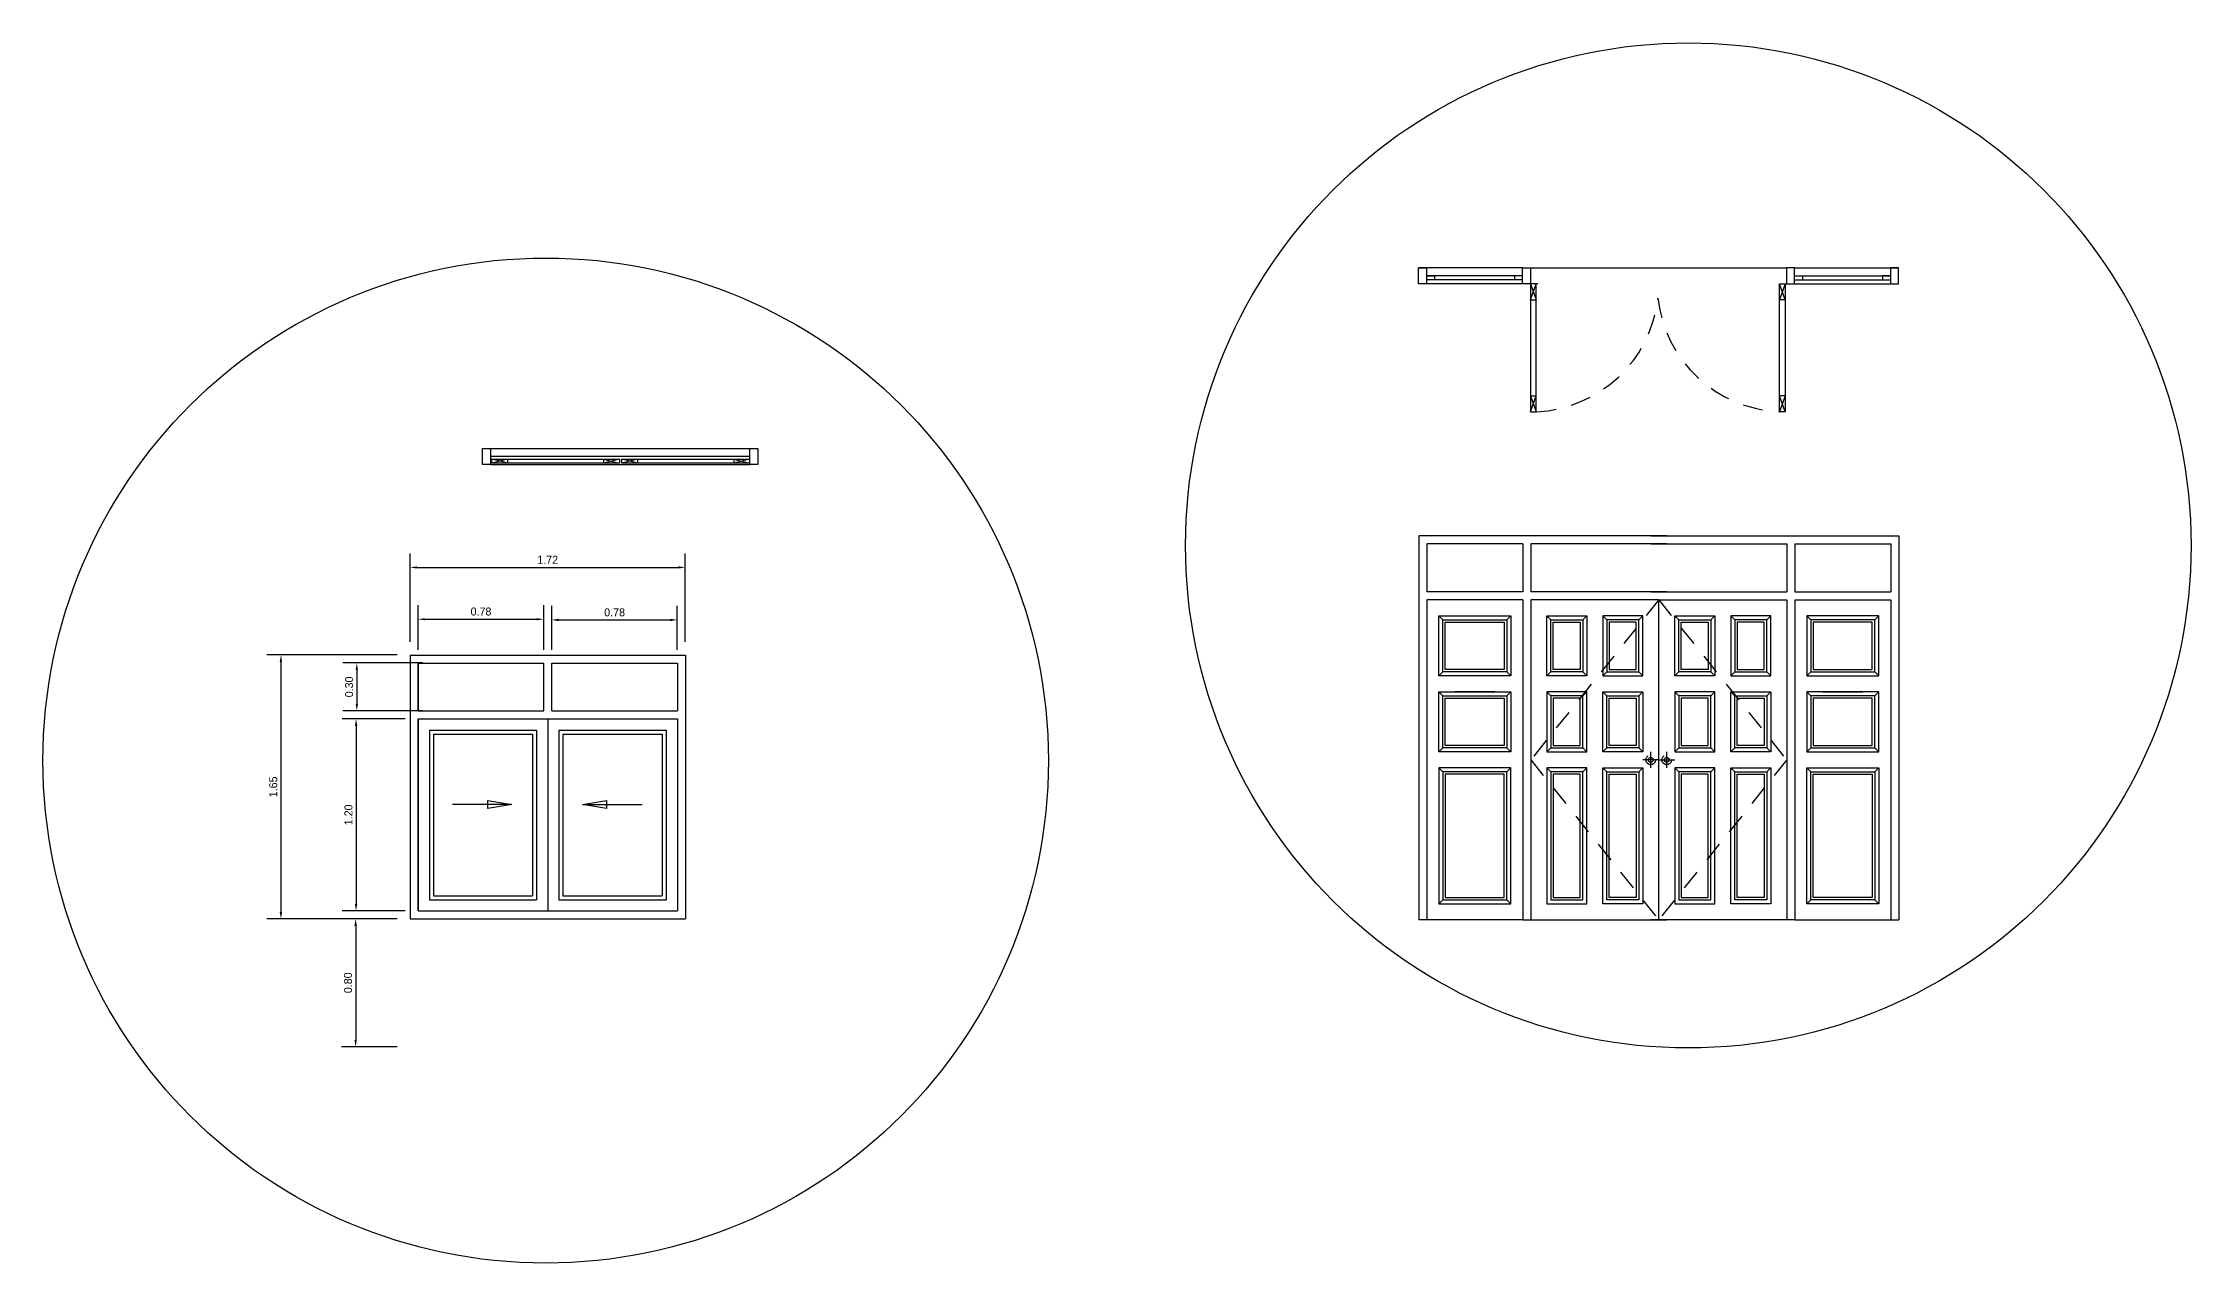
# Model space of a CAD drawing. Extents: x -287 to -119, y -973 to -362.
# Drawn here: x -255.24 to -241.82, y -485.28 to -477.65 of the extents above; entities that cross this region are included whole.
import ezdxf

# ---------------------------------------------------------------- set-up
doc = ezdxf.new("R2010")
doc.units = 0
doc.header["$MEASUREMENT"] = 0
doc.linetypes.add('HIDDEN2', pattern=[0.1875, 0.125, -0.0625])
doc.layers.get('0').update_dxf_attribs({"linetype": 'CONTINUOUS'})
doc.layers.get('Defpoints').update_dxf_attribs({"linetype": 'CONTINUOUS'})
for name, color, linetype in [('D-W', 4, 'CONTINUOUS'), ('Dim', 12, 'CONTINUOUS'), ('tree', 8, 'CONTINUOUS'), ('WAL', 7, 'CONTINUOUS')]:
    doc.layers.add(name, color=color, linetype=linetype)
doc.styles.add('ROMANS', font='thai-a.shx')
doc.dimstyles.new('DIM2-100', dxfattribs={"dimtxt": 0.2, "dimasz": 0.15, "dimexe": 0.2, "dimexo": 0.2, "dimgap": 0.09, "dimtad": 1, "dimzin": 0, "dimdsep": 46, "dimtxsty": 'ROMANS', "dimblk1": 'DOT', "dimsah": 1, "dimcen": 0.09, "dimclrd": 8, "dimclre": 8, "dimclrt": 6, "dimadec": 0, "dimazin": 0, "dimtfac": 1, "dimtofl": 0, "dimtmove": 1, "dimatfit": 3, "dimldrblk": 'DOT', "dimfxl": 1, "dimtolj": 1, "dimtzin": 0, "dimarcsym": 0})
doc.dimstyles.new('DIM3-25', dxfattribs={"dimscale": 0.25, "dimtxt": 0.2, "dimasz": 0.175, "dimexe": 0.35, "dimexo": 0.325, "dimgap": 0.09, "dimtad": 1, "dimtoh": 1, "dimzin": 0, "dimdsep": 46, "dimtxsty": 'ROMANS', "dimcen": 2.5, "dimclrd": 8, "dimclre": 8, "dimclrt": 6, "dimadec": 0, "dimazin": 0, "dimtfac": 1, "dimtofl": 0, "dimtmove": 0, "dimatfit": 3, "dimfxl": 1, "dimtolj": 1, "dimtzin": 0, "dimarcsym": 0})

# ---------------------------------------------------------------- blocks, each defined once
blk = doc.blocks.new('154')
at = {"layer": 'tree', "color": 8}
for p, q in [((-328.435, -551.197), (-328.435, -551.172)), ((-328.335, -551.172), (-328.435, -551.197)), ((-328.335, -551.197), (-328.435, -551.172)), ((-328.435, -551.172), (-327.636, -551.172)), ((-327.636, -551.197), (-328.435, -551.197)), ((-328.335, -551.197), (-328.335, -551.172)), ((-327.736, -551.172), (-327.636, -551.197)), ((-327.636, -551.172), (-327.736, -551.197)), ((-327.736, -551.172), (-327.736, -551.197)), ((-327.636, -551.172), (-327.636, -551.197)), ((-327.522, -551.172), (-327.622, -551.197)), ((-327.522, -551.197), (-327.622, -551.172)), ((-327.622, -551.197), (-327.622, -551.172)), ((-327.622, -551.172), (-326.822, -551.172)), ((-326.822, -551.197), (-327.622, -551.197)), ((-327.522, -551.197), (-327.522, -551.172)), ((-326.922, -551.172), (-326.822, -551.197)), ((-326.822, -551.172), (-326.922, -551.197)), ((-326.922, -551.172), (-326.922, -551.197))]:
    blk.add_line(p, q, dxfattribs=at)
for points in [[(-328.492, -551.105), (-328.442, -551.105), (-328.442, -551.205), (-328.492, -551.205)], [(-326.822, -551.105), (-326.772, -551.105), (-326.772, -551.205), (-326.822, -551.205)]]:
    blk.add_lwpolyline(points, close=True, dxfattribs=at)
at = {"layer": 'WAL'}
for p, q in [((-328.492, -551.105), (-326.772, -551.105)), ((-326.822, -551.155), (-328.442, -551.155)), ((-328.442, -551.205), (-326.822, -551.205)), ((-328.332, -551.105), (-327.132, -551.105)), ((-327.636, -551.172), (-327.636, -551.197)), ((-327.622, -551.197), (-327.622, -551.172))]:
    blk.add_line(p, q, dxfattribs=at)
blk = doc.blocks.new('_DOT')
at = {"color": 0, "linetype": 'ByBlock'}
blk.add_line((-0.5, 0), (-1, 0), dxfattribs=at)
at = {"color": 0, "linetype": 'ByBlock', "const_width": 0.5}
blk.add_lwpolyline([(-0.25, 0, 1), (0.25, 0, 1)], format="xyb", close=True, dxfattribs=at)
blk = doc.blocks.new('*D68')
at = {"layer": 'Defpoints', "color": 0, "transparency": 16777216}
for p in [(-252.95, -481.473), (-253.757, -483.123), (-252.95, -483.123)]:
    blk.add_point(p, dxfattribs=at)
at = {"layer": 'Dim', "color": 8, "lineweight": -2, "transparency": 16777216}
for p, q in [((-253.031, -481.473), (-253.845, -481.473)), ((-253.757, -481.517), (-253.757, -483.08)), ((-253.031, -483.123), (-253.845, -483.123))]:
    blk.add_line(p, q, dxfattribs=at)
at = {"layer": 'Dim', "color": 8, "transparency": 16777216}
for points in [[(-253.765, -481.517), (-253.75, -481.517), (-253.757, -481.473)], [(-253.765, -483.08), (-253.75, -483.08), (-253.757, -483.123)]]:
    blk.add_solid(points, dxfattribs=at)
at = {"layer": 'Dim', "color": 6, "transparency": 16777216, "insert": (-253.805, -482.298), "char_height": 0.05, "attachment_point": 5, "rotation": 90, "style": 'ROMANS'}
blk.add_mtext('\\A1;1.65', dxfattribs=at)
blk = doc.blocks.new('*D69')
at = {"layer": 'Defpoints', "color": 0, "transparency": 16777216}
for p in [(-252.95, -483.123), (-253.29, -483.923), (-252.95, -483.923)]:
    blk.add_point(p, dxfattribs=at)
at = {"layer": 'Dim', "color": 8, "lineweight": -2, "transparency": 16777216}
for p, q in [((-253.031, -483.123), (-253.378, -483.123)), ((-253.29, -483.167), (-253.29, -483.88)), ((-253.031, -483.923), (-253.378, -483.923))]:
    blk.add_line(p, q, dxfattribs=at)
at = {"layer": 'Dim', "color": 8, "transparency": 16777216}
for points in [[(-253.298, -483.167), (-253.283, -483.167), (-253.29, -483.123)], [(-253.298, -483.88), (-253.283, -483.88), (-253.29, -483.923)]]:
    blk.add_solid(points, dxfattribs=at)
at = {"layer": 'Dim', "color": 6, "transparency": 16777216, "insert": (-253.338, -483.523), "char_height": 0.05, "attachment_point": 5, "rotation": 90, "style": 'ROMANS'}
blk.add_mtext('\\A1;0.80', dxfattribs=at)
blk = doc.blocks.new('*D70')
at = {"layer": 'Defpoints', "color": 0, "transparency": 16777216}
for p in [(-252.9, -481.873), (-253.288, -483.073), (-252.9, -483.073)]:
    blk.add_point(p, dxfattribs=at)
at = {"layer": 'Dim', "color": 8, "lineweight": -2, "transparency": 16777216}
for p, q in [((-252.981, -481.873), (-253.375, -481.873)), ((-253.288, -481.917), (-253.288, -483.03)), ((-252.981, -483.073), (-253.375, -483.073))]:
    blk.add_line(p, q, dxfattribs=at)
at = {"layer": 'Dim', "color": 8, "transparency": 16777216}
for points in [[(-253.295, -481.917), (-253.28, -481.917), (-253.288, -481.873)], [(-253.295, -483.03), (-253.28, -483.03), (-253.288, -483.073)]]:
    blk.add_solid(points, dxfattribs=at)
at = {"layer": 'Dim', "color": 6, "transparency": 16777216, "insert": (-253.335, -482.473), "char_height": 0.05, "attachment_point": 5, "rotation": 90, "style": 'ROMANS'}
blk.add_mtext('\\A1;1.20', dxfattribs=at)
blk = doc.blocks.new('*D71')
at = {"layer": 'Defpoints', "color": 0, "transparency": 16777216}
for p in [(-252.792, -481.523), (-253.283, -481.823), (-252.792, -481.823)]:
    blk.add_point(p, dxfattribs=at)
at = {"layer": 'Dim', "color": 8, "lineweight": -2, "transparency": 16777216}
for p, q in [((-252.873, -481.523), (-253.371, -481.523)), ((-253.283, -481.567), (-253.283, -481.78)), ((-252.873, -481.823), (-253.371, -481.823))]:
    blk.add_line(p, q, dxfattribs=at)
at = {"layer": 'Dim', "color": 8, "transparency": 16777216}
for points in [[(-253.29, -481.567), (-253.276, -481.567), (-253.283, -481.523)], [(-253.29, -481.78), (-253.276, -481.78), (-253.283, -481.823)]]:
    blk.add_solid(points, dxfattribs=at)
at = {"layer": 'Dim', "color": 6, "transparency": 16777216, "insert": (-253.331, -481.673), "char_height": 0.05, "attachment_point": 5, "rotation": 90, "style": 'ROMANS'}
blk.add_mtext('\\A1;0.30', dxfattribs=at)
blk = doc.blocks.new('*D72')
at = {"layer": 'Defpoints', "color": 0, "transparency": 16777216}
for p in [(-251.23, -480.926), (-252.95, -481.473), (-251.23, -481.473)]:
    blk.add_point(p, dxfattribs=at)
at = {"layer": 'Dim', "color": 8, "lineweight": -2, "transparency": 16777216}
for p, q in [((-252.95, -481.392), (-252.95, -480.838)), ((-251.23, -481.392), (-251.23, -480.838)), ((-252.906, -480.926), (-251.274, -480.926))]:
    blk.add_line(p, q, dxfattribs=at)
at = {"layer": 'Dim', "color": 8, "transparency": 16777216}
for points in [[(-252.906, -480.919), (-252.906, -480.933), (-252.95, -480.926)], [(-251.274, -480.919), (-251.274, -480.933), (-251.23, -480.926)]]:
    blk.add_solid(points, dxfattribs=at)
at = {"layer": 'Dim', "color": 6, "transparency": 16777216, "insert": (-252.09, -480.878), "char_height": 0.05, "attachment_point": 5, "style": 'ROMANS'}
blk.add_mtext('\\A1;1.72', dxfattribs=at)
blk = doc.blocks.new('*D73')
at = {"layer": 'Defpoints', "color": 0, "transparency": 16777216}
for p in [(-252.115, -481.25), (-252.9, -481.523), (-252.115, -481.523)]:
    blk.add_point(p, dxfattribs=at)
at = {"layer": 'Dim', "color": 8, "lineweight": -2, "transparency": 16777216}
for p, q in [((-252.9, -481.442), (-252.9, -481.162)), ((-252.856, -481.25), (-252.159, -481.25)), ((-252.115, -481.442), (-252.115, -481.162))]:
    blk.add_line(p, q, dxfattribs=at)
at = {"layer": 'Dim', "color": 8, "transparency": 16777216}
for points in [[(-252.856, -481.243), (-252.856, -481.257), (-252.9, -481.25)], [(-252.159, -481.243), (-252.159, -481.257), (-252.115, -481.25)]]:
    blk.add_solid(points, dxfattribs=at)
at = {"layer": 'Dim', "color": 6, "transparency": 16777216, "insert": (-252.507, -481.202), "char_height": 0.05, "attachment_point": 5, "style": 'ROMANS'}
blk.add_mtext('\\A1;0.78', dxfattribs=at)
blk = doc.blocks.new('*D74')
at = {"layer": 'Defpoints', "color": 0, "transparency": 16777216}
for p in [(-251.28, -481.254), (-252.065, -481.523), (-251.28, -481.523)]:
    blk.add_point(p, dxfattribs=at)
at = {"layer": 'Dim', "color": 8, "lineweight": -2, "transparency": 16777216}
for p, q in [((-252.065, -481.442), (-252.065, -481.167)), ((-252.021, -481.254), (-251.324, -481.254)), ((-251.28, -481.442), (-251.28, -481.167))]:
    blk.add_line(p, q, dxfattribs=at)
at = {"layer": 'Dim', "color": 8, "transparency": 16777216}
for points in [[(-252.021, -481.247), (-252.021, -481.262), (-252.065, -481.254)], [(-251.324, -481.247), (-251.324, -481.262), (-251.28, -481.254)]]:
    blk.add_solid(points, dxfattribs=at)
at = {"layer": 'Dim', "color": 6, "transparency": 16777216, "insert": (-251.672, -481.207), "char_height": 0.05, "attachment_point": 5, "style": 'ROMANS'}
blk.add_mtext('\\A1;0.78', dxfattribs=at)
blk = doc.blocks.new('A$C53F6317C')
at = {"layer": 'D-W', "color": 8}
for p, q in [((0.1, 0.035), (0, 0)), ((0, 0.035), (0.1, 0))]:
    blk.add_line(p, q, dxfattribs=at)
at = {"layer": 'D-W'}
blk.add_line((0.1, 0.035), (0.1, 0), dxfattribs=at)
blk = doc.blocks.new('125')
at = {"layer": 'D-W', "color": 8}
for p, q in [((42.421, -559.879), (41.821, -559.879)), ((42.421, -559.904), (41.821, -559.904)), ((44.121, -559.879), (44.721, -559.879)), ((44.121, -559.904), (44.721, -559.904))]:
    blk.add_line(p, q, dxfattribs=at)
at = {"layer": 'D-W'}
for points in [[(42.471, -559.929), (42.471, -560.729), (42.506, -560.729), (42.506, -559.929)], [(44.061, -559.929), (44.061, -560.729), (44.026, -560.729), (44.026, -559.929)]]:
    blk.add_lwpolyline(points, close=True, dxfattribs=at)
at = {"layer": 'D-W', "color": 8, "linetype": 'HIDDEN2'}
for centre, start, end in [((42.471, -559.929), 272.5623, 353.5585), ((44.062, -559.929), 186.4415, 267.4377)]:
    blk.add_arc(centre, 0.801, start, end, dxfattribs=at)
at = {"layer": 'WAL'}
for p, q in [((42.421, -559.829), (41.771, -559.829)), ((42.421, -559.929), (41.771, -559.929)), ((41.821, -559.879), (41.871, -559.879)), ((41.871, -559.879), (41.871, -559.904)), ((42.421, -559.879), (42.371, -559.879)), ((42.371, -559.879), (42.371, -559.904)), ((42.516, -559.929), (42.421, -559.929)), ((42.516, -559.929), (42.421, -559.929)), ((44.026, -559.929), (44.121, -559.929)), ((44.026, -559.929), (44.121, -559.929)), ((44.121, -559.829), (44.771, -559.829)), ((44.121, -559.879), (44.171, -559.879)), ((44.121, -559.929), (44.771, -559.929)), ((44.171, -559.879), (44.171, -559.904)), ((44.721, -559.879), (44.671, -559.879)), ((44.671, -559.879), (44.671, -559.904))]:
    blk.add_line(p, q, dxfattribs=at)
at = {"layer": 'WAL', "color": 4}
for points in [[(41.771, -559.829), (41.821, -559.829), (41.821, -559.929), (41.771, -559.929)], [(42.421, -559.829), (42.471, -559.829), (42.471, -559.929), (42.421, -559.929)], [(42.421, -559.829), (42.471, -559.829), (42.471, -559.929), (42.421, -559.929)], [(44.121, -559.829), (44.071, -559.829), (44.071, -559.929), (44.121, -559.929)], [(44.771, -559.829), (44.721, -559.829), (44.721, -559.929), (44.771, -559.929)]]:
    blk.add_lwpolyline(points, close=True, dxfattribs=at)
at = {"layer": 'D-W', "extrusion": (0, 0, -1), "zscale": -1, "rotation": 270}
blk.add_blockref('A$C53F6317C', (-42.506, -559.929), dxfattribs=at)
at = {"layer": 'D-W', "extrusion": (0, 0, -1), "xscale": -1, "zscale": -1, "rotation": 90}
blk.add_blockref('A$C53F6317C', (-44.026, -559.929), dxfattribs=at)
at = {"layer": 'D-W', "rotation": 90}
blk.add_blockref('A$C53F6317C', (42.506, -560.729), dxfattribs=at)
at = {"layer": 'D-W', "xscale": -1, "rotation": 270}
blk.add_blockref('A$C53F6317C', (44.026, -560.729), dxfattribs=at)
blk = doc.blocks.new('45641')
at = {"layer": 'WAL'}
for p, q in [((424.819, -763.987), (424.819, -765.637)), ((424.819, -763.987), (426.539, -763.987)), ((426.539, -763.987), (426.539, -765.637)), ((424.869, -764.037), (424.869, -764.337)), ((424.869, -764.337), (424.869, -764.037)), ((424.869, -764.037), (425.654, -764.037)), ((425.654, -764.337), (425.654, -764.037)), ((425.704, -764.337), (425.704, -764.037)), ((425.704, -764.037), (426.489, -764.037)), ((426.489, -764.037), (426.489, -764.337)), ((424.869, -764.337), (425.654, -764.337)), ((424.869, -764.387), (426.489, -764.387)), ((425.704, -764.337), (426.489, -764.337)), ((424.819, -765.637), (426.539, -765.637))]:
    blk.add_line(p, q, dxfattribs=at)
at = {"layer": 'WAL', "color": 8}
for p, q in [((424.869, -765.587), (424.869, -764.387)), ((424.869, -764.387), (424.869, -765.587)), ((425.679, -764.387), (425.679, -765.587)), ((426.489, -764.387), (426.489, -765.587)), ((424.939, -764.457), (424.939, -765.517)), ((424.939, -764.457), (425.609, -764.457)), ((424.964, -764.482), (425.584, -764.482)), ((424.964, -764.482), (424.964, -765.492)), ((425.584, -764.482), (425.584, -765.492)), ((425.609, -764.457), (425.609, -765.517)), ((425.749, -764.457), (425.749, -765.517)), ((425.749, -764.457), (426.419, -764.457)), ((425.774, -764.482), (425.774, -765.492)), ((425.774, -764.482), (426.394, -764.482)), ((426.394, -764.482), (426.394, -765.492)), ((426.419, -764.457), (426.419, -765.517)), ((424.869, -765.587), (426.489, -765.587)), ((424.939, -765.517), (425.609, -765.517)), ((424.964, -765.492), (425.584, -765.492)), ((425.749, -765.517), (426.419, -765.517)), ((425.774, -765.492), (426.394, -765.492))]:
    blk.add_line(p, q, dxfattribs=at)
for points in [[(425.455, -764.921), (425.083, -764.921)], [(425.896, -764.921), (426.268, -764.921)]]:
    blk.add_leader(points, dimstyle='DIM2-100', override={"dimldrblk": 'ClosedBlank'}, dxfattribs=at)

msp = doc.modelspace()

# ---------------------------------------------------------------- linework, layer by layer
at = {"layer": 'D-W'}
for p, q in [((-245.0967, -480.7292), (-245.9967, -480.7292)), ((-245.1967, -480.7292), (-244.2967, -480.7292)), ((-246.5967, -480.7792), (-246.5967, -481.0792)), ((-245.9467, -480.7792), (-245.9467, -481.0792)), ((-245.0967, -480.7792), (-245.9467, -480.7792)), ((-245.1967, -480.7792), (-244.3467, -480.7792)), ((-244.3467, -480.7792), (-244.3467, -481.0792)), ((-243.6967, -480.7792), (-243.6967, -481.0792)), ((-246.6467, -481.0792), (-246.6467, -483.1292)), ((-246.5967, -481.1292), (-246.5967, -483.1292)), ((-245.9967, -481.1292), (-245.9967, -483.1292)), ((-245.0967, -481.0792), (-245.9467, -481.0792)), ((-245.1467, -481.1292), (-245.9467, -481.1292)), ((-245.9467, -481.1292), (-245.9467, -483.1292)), ((-245.1967, -481.0792), (-244.3467, -481.0792)), ((-245.1467, -483.1292), (-245.1467, -481.1292)), ((-245.1467, -483.1292), (-245.1467, -481.1292)), ((-245.1467, -481.1292), (-244.3467, -481.1292)), ((-244.3467, -481.1292), (-244.3467, -483.1292)), ((-244.2967, -481.1292), (-244.2967, -483.1292)), ((-243.6967, -481.1292), (-243.6967, -483.1292)), ((-243.6467, -481.0792), (-243.6467, -483.1292)), ((-246.5217, -481.2292), (-246.0717, -481.2292)), ((-246.5217, -481.6042), (-246.5217, -481.2292)), ((-246.0717, -481.2292), (-246.0717, -481.6042)), ((-245.8467, -481.2292), (-245.5967, -481.2292)), ((-245.8467, -481.6042), (-245.8467, -481.2292)), ((-245.5967, -481.2292), (-245.5967, -481.6042)), ((-245.2467, -481.2292), (-245.4967, -481.2292)), ((-245.4967, -481.2292), (-245.4967, -481.6042)), ((-245.2467, -481.6042), (-245.2467, -481.2292)), ((-245.0467, -481.2292), (-244.7967, -481.2292)), ((-245.0467, -481.6042), (-245.0467, -481.2292)), ((-244.7967, -481.2292), (-244.7967, -481.6042)), ((-244.4467, -481.2292), (-244.6967, -481.2292)), ((-244.6967, -481.2292), (-244.6967, -481.6042)), ((-244.4467, -481.6042), (-244.4467, -481.2292)), ((-243.7717, -481.2292), (-244.2217, -481.2292)), ((-244.2217, -481.2292), (-244.2217, -481.6042)), ((-243.7717, -481.6042), (-243.7717, -481.2292)), ((-246.0717, -481.6042), (-246.5217, -481.6042)), ((-245.5967, -481.6042), (-245.8467, -481.6042)), ((-245.4967, -481.6042), (-245.2467, -481.6042)), ((-244.7967, -481.6042), (-245.0467, -481.6042)), ((-244.6967, -481.6042), (-244.4467, -481.6042)), ((-244.2217, -481.6042), (-243.7717, -481.6042)), ((-246.5217, -481.7042), (-246.0717, -481.7042)), ((-246.5217, -482.0792), (-246.5217, -481.7042)), ((-246.1717, -481.7042), (-246.4217, -481.7042)), ((-246.0717, -481.7042), (-246.0717, -482.0792)), ((-245.5967, -481.7042), (-245.8467, -481.7042)), ((-245.8467, -481.7042), (-245.8467, -482.0792)), ((-245.5967, -482.0792), (-245.5967, -481.7042)), ((-245.4967, -482.0792), (-245.4967, -481.7042)), ((-245.4967, -481.7042), (-245.2467, -481.7042)), ((-245.2467, -481.7042), (-245.2467, -482.0792)), ((-244.7967, -481.7042), (-245.0467, -481.7042)), ((-245.0467, -481.7042), (-245.0467, -482.0792)), ((-244.7967, -482.0792), (-244.7967, -481.7042)), ((-244.6967, -482.0792), (-244.6967, -481.7042)), ((-244.6967, -481.7042), (-244.4467, -481.7042)), ((-244.4467, -481.7042), (-244.4467, -482.0792)), ((-243.7717, -481.7042), (-244.2217, -481.7042)), ((-244.2217, -481.7042), (-244.2217, -482.0792)), ((-244.1217, -481.7042), (-243.8717, -481.7042)), ((-243.7717, -482.0792), (-243.7717, -481.7042)), ((-246.0717, -482.0792), (-246.5217, -482.0792)), ((-246.0717, -482.1792), (-246.5217, -482.1792)), ((-246.5217, -482.1792), (-246.5217, -483.0292)), ((-246.0717, -483.0292), (-246.0717, -482.1792)), ((-245.8467, -482.0792), (-245.5967, -482.0792)), ((-245.5967, -482.1792), (-245.8467, -482.1792)), ((-245.8467, -482.1792), (-245.8467, -483.0292)), ((-245.5967, -483.0292), (-245.5967, -482.1792)), ((-245.2467, -482.0792), (-245.4967, -482.0792)), ((-245.4967, -483.0292), (-245.4967, -482.1792)), ((-245.4967, -482.1792), (-245.2467, -482.1792)), ((-245.2467, -482.1792), (-245.2467, -483.0292)), ((-245.0467, -482.0792), (-244.7967, -482.0792)), ((-244.7967, -482.1792), (-245.0467, -482.1792)), ((-245.0467, -482.1792), (-245.0467, -483.0292)), ((-244.7967, -483.0292), (-244.7967, -482.1792)), ((-244.4467, -482.0792), (-244.6967, -482.0792)), ((-244.6967, -483.0292), (-244.6967, -482.1792)), ((-244.6967, -482.1792), (-244.4467, -482.1792)), ((-244.4467, -482.1792), (-244.4467, -483.0292)), ((-244.2217, -482.0792), (-243.7717, -482.0792)), ((-244.2217, -483.0292), (-244.2217, -482.1792)), ((-244.2217, -482.1792), (-243.7717, -482.1792)), ((-243.7717, -482.1792), (-243.7717, -483.0292)), ((-246.5217, -483.0292), (-246.0717, -483.0292)), ((-245.9967, -483.1292), (-245.0967, -483.1292)), ((-245.9467, -483.1292), (-245.1467, -483.1292)), ((-245.8467, -483.0292), (-245.5967, -483.0292)), ((-245.2467, -483.0292), (-245.4967, -483.0292)), ((-244.2967, -483.1292), (-245.1967, -483.1292)), ((-244.3467, -483.1292), (-245.1467, -483.1292)), ((-245.0467, -483.0292), (-244.7967, -483.0292)), ((-244.4467, -483.0292), (-244.6967, -483.0292)), ((-243.7717, -483.0292), (-244.2217, -483.0292))]:
    msp.add_line(p, q, dxfattribs=at)
at = {"layer": 'D-W', "color": 8, "linetype": 'HIDDEN2'}
for p, q in [((-245.1467, -481.1292), (-245.9467, -482.1292)), ((-245.1467, -481.1292), (-244.3467, -482.1292)), ((-245.9467, -482.1292), (-245.1467, -483.1292)), ((-245.1467, -482.1292), (-245.2467, -482.1292)), ((-245.1967, -482.1792), (-245.1967, -482.0792)), ((-245.1467, -482.1292), (-245.0467, -482.1292)), ((-244.3467, -482.1292), (-245.1467, -483.1292)), ((-245.0967, -482.1792), (-245.0967, -482.0792))]:
    msp.add_line(p, q, dxfattribs=at)
at = {"layer": 'D-W', "color": 8}
for p, q in [((-246.4967, -481.2542), (-246.5217, -481.2292)), ((-246.4967, -481.2542), (-246.0967, -481.2542)), ((-246.4967, -481.5792), (-246.4967, -481.2542)), ((-246.4817, -481.2692), (-246.1117, -481.2692)), ((-246.4817, -481.5642), (-246.4817, -481.2692)), ((-246.1117, -481.2692), (-246.1117, -481.5642)), ((-246.0967, -481.2542), (-246.0717, -481.2292)), ((-246.0967, -481.2542), (-246.0967, -481.5792)), ((-245.8217, -481.2542), (-245.8467, -481.2292)), ((-245.8217, -481.2542), (-245.6217, -481.2542)), ((-245.8217, -481.5792), (-245.8217, -481.2542)), ((-245.8067, -481.2692), (-245.6367, -481.2692)), ((-245.8067, -481.5642), (-245.8067, -481.2692)), ((-245.6367, -481.2692), (-245.6367, -481.5642)), ((-245.6217, -481.2542), (-245.5967, -481.2292)), ((-245.6217, -481.2542), (-245.6217, -481.5792)), ((-245.4717, -481.2542), (-245.4967, -481.2292)), ((-245.2717, -481.2542), (-245.4717, -481.2542)), ((-245.4717, -481.2542), (-245.4717, -481.5792)), ((-245.2867, -481.2692), (-245.4567, -481.2692)), ((-245.4567, -481.2692), (-245.4567, -481.5642)), ((-245.2867, -481.5642), (-245.2867, -481.2692)), ((-245.2717, -481.2542), (-245.2467, -481.2292)), ((-245.2717, -481.5792), (-245.2717, -481.2542)), ((-245.0217, -481.2542), (-245.0467, -481.2292)), ((-245.0217, -481.2542), (-244.8217, -481.2542)), ((-245.0217, -481.5792), (-245.0217, -481.2542)), ((-245.0067, -481.2692), (-244.8367, -481.2692)), ((-245.0067, -481.5642), (-245.0067, -481.2692)), ((-244.8367, -481.2692), (-244.8367, -481.5642)), ((-244.8217, -481.2542), (-244.7967, -481.2292)), ((-244.8217, -481.2542), (-244.8217, -481.5792)), ((-244.6717, -481.2542), (-244.6967, -481.2292)), ((-244.4717, -481.2542), (-244.6717, -481.2542)), ((-244.6717, -481.2542), (-244.6717, -481.5792)), ((-244.4867, -481.2692), (-244.6567, -481.2692)), ((-244.6567, -481.2692), (-244.6567, -481.5642)), ((-244.4867, -481.5642), (-244.4867, -481.2692)), ((-244.4717, -481.2542), (-244.4467, -481.2292)), ((-244.4717, -481.5792), (-244.4717, -481.2542)), ((-244.1967, -481.2542), (-244.2217, -481.2292)), ((-243.7967, -481.2542), (-244.1967, -481.2542)), ((-244.1967, -481.2542), (-244.1967, -481.5792)), ((-243.8117, -481.2692), (-244.1817, -481.2692)), ((-244.1817, -481.2692), (-244.1817, -481.5642)), ((-243.8117, -481.5642), (-243.8117, -481.2692)), ((-243.7967, -481.2542), (-243.7717, -481.2292)), ((-243.7967, -481.5792), (-243.7967, -481.2542)), ((-246.5217, -481.6042), (-246.4967, -481.5792)), ((-246.0967, -481.5792), (-246.4967, -481.5792)), ((-246.1117, -481.5642), (-246.4817, -481.5642)), ((-246.0967, -481.5792), (-246.0717, -481.6042)), ((-245.8467, -481.6042), (-245.8217, -481.5792)), ((-245.6217, -481.5792), (-245.8217, -481.5792)), ((-245.6367, -481.5642), (-245.8067, -481.5642)), ((-245.6217, -481.5792), (-245.5967, -481.6042)), ((-245.4717, -481.5792), (-245.4967, -481.6042)), ((-245.4717, -481.5792), (-245.2717, -481.5792)), ((-245.4567, -481.5642), (-245.2867, -481.5642)), ((-245.2467, -481.6042), (-245.2717, -481.5792)), ((-245.0467, -481.6042), (-245.0217, -481.5792)), ((-244.8217, -481.5792), (-245.0217, -481.5792)), ((-244.8367, -481.5642), (-245.0067, -481.5642)), ((-244.8217, -481.5792), (-244.7967, -481.6042)), ((-244.6717, -481.5792), (-244.6967, -481.6042)), ((-244.6717, -481.5792), (-244.4717, -481.5792)), ((-244.6567, -481.5642), (-244.4867, -481.5642)), ((-244.4467, -481.6042), (-244.4717, -481.5792)), ((-244.1967, -481.5792), (-244.2217, -481.6042)), ((-244.1967, -481.5792), (-243.7967, -481.5792)), ((-244.1817, -481.5642), (-243.8117, -481.5642)), ((-243.7717, -481.6042), (-243.7967, -481.5792)), ((-246.4967, -481.7292), (-246.5217, -481.7042)), ((-246.4967, -481.7292), (-246.0967, -481.7292)), ((-246.4967, -482.0542), (-246.4967, -481.7292)), ((-246.4817, -481.7442), (-246.1117, -481.7442)), ((-246.4817, -482.0392), (-246.4817, -481.7442)), ((-246.1117, -481.7442), (-246.1117, -482.0392)), ((-246.0967, -481.7292), (-246.0717, -481.7042)), ((-246.0967, -481.7292), (-246.0967, -482.0542)), ((-245.8467, -481.7042), (-245.8217, -481.7292)), ((-245.6217, -481.7292), (-245.8217, -481.7292)), ((-245.8217, -481.7292), (-245.8217, -482.0542)), ((-245.6367, -481.7442), (-245.8067, -481.7442)), ((-245.8067, -481.7442), (-245.8067, -482.0392)), ((-245.6367, -482.0392), (-245.6367, -481.7442)), ((-245.6217, -481.7292), (-245.5967, -481.7042)), ((-245.6217, -482.0542), (-245.6217, -481.7292)), ((-245.4717, -481.7292), (-245.4967, -481.7042)), ((-245.4717, -482.0542), (-245.4717, -481.7292)), ((-245.4717, -481.7292), (-245.2717, -481.7292)), ((-245.4567, -482.0392), (-245.4567, -481.7442)), ((-245.4567, -481.7442), (-245.2867, -481.7442)), ((-245.2867, -481.7442), (-245.2867, -482.0392)), ((-245.2467, -481.7042), (-245.2717, -481.7292)), ((-245.2717, -481.7292), (-245.2717, -482.0542)), ((-245.0467, -481.7042), (-245.0217, -481.7292)), ((-244.8217, -481.7292), (-245.0217, -481.7292)), ((-245.0217, -481.7292), (-245.0217, -482.0542)), ((-244.8367, -481.7442), (-245.0067, -481.7442)), ((-245.0067, -481.7442), (-245.0067, -482.0392)), ((-244.8367, -482.0392), (-244.8367, -481.7442)), ((-244.8217, -481.7292), (-244.7967, -481.7042)), ((-244.8217, -482.0542), (-244.8217, -481.7292)), ((-244.6717, -481.7292), (-244.6967, -481.7042)), ((-244.6717, -482.0542), (-244.6717, -481.7292)), ((-244.6717, -481.7292), (-244.4717, -481.7292)), ((-244.6567, -482.0392), (-244.6567, -481.7442)), ((-244.6567, -481.7442), (-244.4867, -481.7442)), ((-244.4867, -481.7442), (-244.4867, -482.0392)), ((-244.4467, -481.7042), (-244.4717, -481.7292)), ((-244.4717, -481.7292), (-244.4717, -482.0542)), ((-244.1967, -481.7292), (-244.2217, -481.7042)), ((-243.7967, -481.7292), (-244.1967, -481.7292)), ((-244.1967, -481.7292), (-244.1967, -482.0542)), ((-243.8117, -481.7442), (-244.1817, -481.7442)), ((-244.1817, -481.7442), (-244.1817, -482.0392)), ((-243.8117, -482.0392), (-243.8117, -481.7442)), ((-243.7967, -481.7292), (-243.7717, -481.7042)), ((-243.7967, -482.0542), (-243.7967, -481.7292)), ((-246.5217, -482.0792), (-246.4967, -482.0542)), ((-246.0967, -482.0542), (-246.4967, -482.0542)), ((-246.1117, -482.0392), (-246.4817, -482.0392)), ((-246.0967, -482.0542), (-246.0717, -482.0792)), ((-245.8217, -482.0542), (-245.8467, -482.0792)), ((-245.8217, -482.0542), (-245.6217, -482.0542)), ((-245.8067, -482.0392), (-245.6367, -482.0392)), ((-245.6217, -482.0542), (-245.5967, -482.0792)), ((-245.4717, -482.0542), (-245.4967, -482.0792)), ((-245.2717, -482.0542), (-245.4717, -482.0542)), ((-245.2867, -482.0392), (-245.4567, -482.0392)), ((-245.2717, -482.0542), (-245.2467, -482.0792)), ((-245.0217, -482.0542), (-245.0467, -482.0792)), ((-245.0217, -482.0542), (-244.8217, -482.0542)), ((-245.0067, -482.0392), (-244.8367, -482.0392)), ((-244.8217, -482.0542), (-244.7967, -482.0792)), ((-244.6717, -482.0542), (-244.6967, -482.0792)), ((-244.4717, -482.0542), (-244.6717, -482.0542)), ((-244.4867, -482.0392), (-244.6567, -482.0392)), ((-244.4717, -482.0542), (-244.4467, -482.0792)), ((-244.1967, -482.0542), (-244.2217, -482.0792)), ((-244.1967, -482.0542), (-243.7967, -482.0542)), ((-244.1817, -482.0392), (-243.8117, -482.0392)), ((-243.7717, -482.0792), (-243.7967, -482.0542)), ((-246.5217, -482.1792), (-246.4967, -482.2042)), ((-246.0967, -482.2042), (-246.4967, -482.2042)), ((-246.4967, -482.2042), (-246.4967, -483.0042)), ((-246.0967, -482.2042), (-246.0717, -482.1792)), ((-246.0967, -483.0042), (-246.0967, -482.2042)), ((-245.8467, -482.1792), (-245.8217, -482.2042)), ((-245.6217, -482.2042), (-245.8217, -482.2042)), ((-245.8217, -482.2042), (-245.8217, -483.0042)), ((-245.6217, -482.2042), (-245.5967, -482.1792)), ((-245.6217, -483.0042), (-245.6217, -482.2042)), ((-245.4717, -482.2042), (-245.4967, -482.1792)), ((-245.4717, -483.0042), (-245.4717, -482.2042)), ((-245.4717, -482.2042), (-245.2717, -482.2042)), ((-245.2467, -482.1792), (-245.2717, -482.2042)), ((-245.2717, -482.2042), (-245.2717, -483.0042)), ((-245.0467, -482.1792), (-245.0217, -482.2042)), ((-244.8217, -482.2042), (-245.0217, -482.2042)), ((-245.0217, -482.2042), (-245.0217, -483.0042)), ((-244.8217, -482.2042), (-244.7967, -482.1792)), ((-244.8217, -483.0042), (-244.8217, -482.2042)), ((-244.6717, -482.2042), (-244.6967, -482.1792)), ((-244.6717, -483.0042), (-244.6717, -482.2042)), ((-244.6717, -482.2042), (-244.4717, -482.2042)), ((-244.4467, -482.1792), (-244.4717, -482.2042)), ((-244.4717, -482.2042), (-244.4717, -483.0042)), ((-244.1967, -482.2042), (-244.2217, -482.1792)), ((-244.1967, -483.0042), (-244.1967, -482.2042)), ((-244.1967, -482.2042), (-243.7967, -482.2042)), ((-243.7717, -482.1792), (-243.7967, -482.2042)), ((-243.7967, -482.2042), (-243.7967, -483.0042)), ((-246.1117, -482.2192), (-246.4817, -482.2192)), ((-246.4817, -482.2192), (-246.4817, -482.9892)), ((-246.1117, -482.9892), (-246.1117, -482.2192)), ((-245.6367, -482.2192), (-245.8067, -482.2192)), ((-245.8067, -482.2192), (-245.8067, -482.9892)), ((-245.6367, -482.9892), (-245.6367, -482.2192)), ((-245.4567, -482.9892), (-245.4567, -482.2192)), ((-245.4567, -482.2192), (-245.2867, -482.2192)), ((-245.2867, -482.2192), (-245.2867, -482.9892)), ((-244.8367, -482.2192), (-245.0067, -482.2192)), ((-245.0067, -482.2192), (-245.0067, -482.9892)), ((-244.8367, -482.9892), (-244.8367, -482.2192)), ((-244.6567, -482.9892), (-244.6567, -482.2192)), ((-244.6567, -482.2192), (-244.4867, -482.2192)), ((-244.4867, -482.2192), (-244.4867, -482.9892)), ((-244.1817, -482.9892), (-244.1817, -482.2192)), ((-244.1817, -482.2192), (-243.8117, -482.2192)), ((-243.8117, -482.2192), (-243.8117, -482.9892)), ((-246.4967, -483.0042), (-246.5217, -483.0292)), ((-246.4967, -483.0042), (-246.0967, -483.0042)), ((-246.4817, -482.9892), (-246.1117, -482.9892)), ((-246.0967, -483.0042), (-246.0717, -483.0292)), ((-245.8217, -483.0042), (-245.6217, -483.0042)), ((-245.8067, -482.9892), (-245.6367, -482.9892)), ((-245.2717, -483.0042), (-245.4717, -483.0042)), ((-245.2867, -482.9892), (-245.4567, -482.9892)), ((-245.0217, -483.0042), (-244.8217, -483.0042)), ((-245.0067, -482.9892), (-244.8367, -482.9892)), ((-244.4717, -483.0042), (-244.6717, -483.0042)), ((-244.4867, -482.9892), (-244.6567, -482.9892)), ((-244.1967, -483.0042), (-244.2217, -483.0292)), ((-243.7967, -483.0042), (-244.1967, -483.0042)), ((-243.8117, -482.9892), (-244.1817, -482.9892)), ((-243.7967, -483.0042), (-243.7717, -483.0292))]:
    msp.add_line(p, q, dxfattribs=at)
at = {"layer": 'D-W', "color": 8, "linetype": 'HIDDEN2'}
for centre, radius in [((-245.1967, -482.1292), 0.03), ((-245.1967, -482.1292), 0.015), ((-245.0967, -482.1292), 0.03), ((-245.0967, -482.1292), 0.015)]:
    msp.add_circle(centre, radius, dxfattribs=at)
at = {"layer": 'WAL'}
for p, q in [((-245.9467, -479.053), (-244.3467, -479.053)), ((-246.6467, -480.7292), (-246.6467, -483.1292)), ((-245.9967, -480.7292), (-246.6467, -480.7292)), ((-244.2967, -480.7292), (-243.6467, -480.7292)), ((-243.6467, -480.7292), (-243.6467, -483.1292)), ((-245.9967, -480.7792), (-246.5967, -480.7792)), ((-245.9967, -480.7792), (-245.9967, -481.0792)), ((-244.2967, -480.7792), (-244.2967, -481.0792)), ((-244.2967, -480.7792), (-243.6967, -480.7792)), ((-245.9967, -481.0792), (-246.5967, -481.0792)), ((-245.9967, -481.1292), (-246.5967, -481.1292)), ((-245.9967, -481.1292), (-245.9967, -483.1292)), ((-244.2967, -481.0792), (-243.6967, -481.0792)), ((-244.2967, -481.1292), (-244.2967, -483.1292)), ((-244.2967, -481.1292), (-243.6967, -481.1292)), ((-245.9967, -483.1292), (-246.6467, -483.1292)), ((-244.2967, -483.1292), (-243.6467, -483.1292))]:
    msp.add_line(p, q, dxfattribs=at)
for centre in [(-244.9616, -480.7887), (-252.1028, -482.1334)]:
    msp.add_circle(centre, 3.1417, dxfattribs=at)

# ---------------------------------------------------------------- block references
for name, p in [('125', (-288.4181, 80.7764)), ('154', (75.9952, 70.9225)), ('45641', (-677.7685, 282.5134))]:
    msp.add_blockref(name, p, dxfattribs=at)

# ---------------------------------------------------------------- dimensions: what is measured, and where the dimension line sits
at = {"layer": 'Dim', "color": 16}
for base, p1, p2, picture, middle in [((-251.2298, -480.9258), (-252.9497, -481.4735), (-251.2298, -481.4735), '*D72', (-252.0898, -480.8783)), ((-252.1148, -481.2499), (-252.8997, -481.5235), (-252.1148, -481.5235), '*D73', (-252.5073, -481.2024)), ((-251.27977, -481.25435), (-252.06476, -481.52347), (-251.27977, -481.52347), '*D74', (-251.67227, -481.20685))]:
    dim = msp.add_linear_dim(base=base, p1=p1, p2=p2, dimstyle='DIM3-25', dxfattribs=at)
    dim.commit()
    dim.dimension.update_dxf_attribs({"geometry": picture, "text_midpoint": middle})
for base, p1, p2, picture, middle in [((-253.7573, -483.1235), (-252.9497, -481.4735), (-252.9497, -483.1235), '*D68', (-253.8048, -482.2985)), ((-253.283, -481.8235), (-252.7918, -481.5235), (-252.7918, -481.8235), '*D71', (-253.3305, -481.6735)), ((-253.2875, -483.0735), (-252.8997, -481.8735), (-252.8997, -483.0735), '*D70', (-253.335, -482.4735)), ((-253.2905, -483.9235), (-252.9497, -483.1235), (-252.9497, -483.9235), '*D69', (-253.338, -483.5235))]:
    dim = msp.add_linear_dim(base=base, p1=p1, p2=p2, angle=90, dimstyle='DIM3-25', dxfattribs=at)
    dim.commit()
    dim.dimension.update_dxf_attribs({"geometry": picture, "text_midpoint": middle})

doc.saveas('drawing.dxf')
